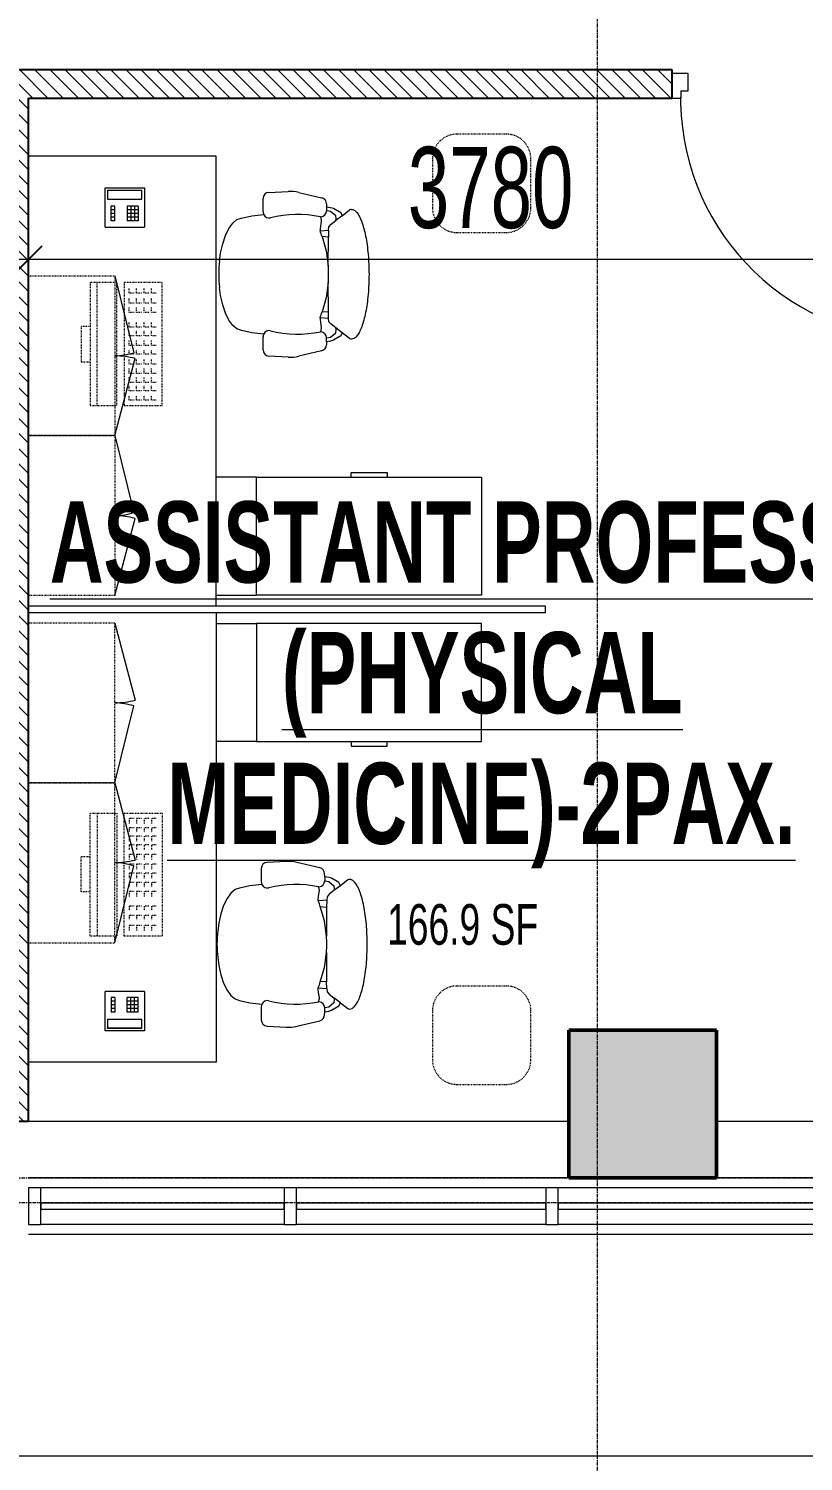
# Model space of a CAD drawing. Header units: millimetres. Extents: x -25222 to 91371, y -63339 to 20835.
# Drawn here: x 19425 to 22573, y -58541 to -52716 of the extents above; entities that cross this region are included whole.
import ezdxf

# ---------------------------------------------------------------- set-up
doc = ezdxf.new("R2010")
doc.units = ezdxf.units.MM
for name, pattern in [('Dash', [6.35, 3.175, -3.175]), ('Dash_2_', [6.35, 3.175, -3.175]), ('Grid Line', [22.225, 12.7, -3.175, 3.175, -3.175])]:
    doc.linetypes.add(name, pattern=pattern)
for name, color, linetype, lineweight in [('A-ANNO-DIMS', 211, 'Continuous', 9), ('A-ANNO-DIMS-110', 211, 'Continuous', 9), ('A-AREA-IDEN', 2, 'Continuous', 9), ('A-DOOR', 31, 'Continuous', 5), ('A-DOOR-FRAM', 31, 'Continuous', 5), ('A-GLAZ-CURT', 52, 'Continuous', 5), ('A-GLAZ-CWMG', 51, 'Continuous', 5), ('A-WALL', 113, 'Continuous', 5), ('A-WALL-PATT', 111, 'Continuous', 25), ('E-COMM', 2, 'Continuous', 5), ('I-FURN', 30, 'Continuous', 5), ('Q-CASE', 31, 'Continuous', 5), ('Q-CASE-HDLN', 31, 'Dash_2_', 5), ('Q-SPCQ', 91, 'Continuous', 5), ('S-COLS', 52, 'Continuous', 5), ('S-GRID', 1, 'Continuous', 9)]:
    doc.layers.add(name, color=color, linetype=linetype, lineweight=lineweight)
doc.styles.add('Swis721 Cn BT_3', font='swissc.ttf', dxfattribs={"width": 0.8, "height": 165})
doc.styles.add('Swis721 Cn BT_9', font='swissc.ttf', dxfattribs={"width": 0.8, "height": 330})
doc.styles.add('Swis721 Cn BT_B', font='swisscb.ttf', dxfattribs={"width": 0.8, "height": 330})
doc.dimstyles.new('Diagonal_-3_mm_Swiss', dxfattribs={"dimscale": 304.8, "dimtxt": 333.106598, "dimasz": 0.360892, "dimexe": 0.360892, "dimexo": 0.541339, "dimgap": 0.072178, "dimtad": 1, "dimdec": 0, "dimzin": 0, "dimdsep": 46, "dimtxsty": 'Swis721 Cn BT_9', "dimblk1": 'OBLIQUE', "dimblk2": 'OBLIQUE', "dimsah": 1, "dimcen": 0.09, "dimdle": 0.541339, "dimazin": 0, "dimtfac": 1, "dimtdec": 4, "dimtix": 1, "dimtmove": 0, "dimatfit": 3, "dimfxl": 1, "dimtvp": 1, "dimtolj": 1, "dimtzin": 0, "dimarcsym": 2})
pattern_1 = [(315, (14219.89, -54691.457), (30.86945, 30.86945), [])]

# ---------------------------------------------------------------- blocks, each defined once
blk = doc.blocks.new('CUPBOARD_wall_mount_double_door_adj_shelves - FIJO-146 _waterproof_-3240679-4_ FOURTH FLOOR - GA PLAN')
at = {"layer": 'Q-CASE', "color": 53, "lineweight": 9}
for p, q in [((-280.3, 350), (33.1, 432.8)), ((369.7, 350), (56.6, 427.4))]:
    blk.add_line(p, q, dxfattribs=at)
for centre, radius, start, end in [((-281.6, 350), 325.4, 360, 14.73558), ((370.7, 335.9), 327.2, 163.76184, 177.53614)]:
    blk.add_arc(centre, radius, start, end, dxfattribs=at)
at = {"layer": 'Q-CASE-HDLN', "color": 53, "linetype": 'Dash', "lineweight": 9}
for p, q in [((369.7, 350), (-280.3, 350)), ((-280.3, 350), (-280.3, 0)), ((369.7, 0), (369.7, 350)), ((-280.3, 0), (369.7, 0))]:
    blk.add_line(p, q, dxfattribs=at)
blk = doc.blocks.new('HermanMiller_Seating_AE11_Aeron_WorkChair - Std Tlt Adj Arms FabPds Size A-408849-4_ FOURTH FLOOR - GA PLAN')
at = {"layer": 'I-FURN', "color": 53, "lineweight": 9}
for p, q in [((-3.8, 333), (-96.8, 310.9)), ((117.2, 333), (39.3, 337)), ((141.3, 254.8), (141.3, 307.6)), ((-180.3, 238.1), (-210.6, 261.4)), ((-174.6, 250.8), (-180.3, 238.1)), ((-180.3, 238.1), (-154.1, 218)), ((-144.5, 268.2), (-174.6, 250.8)), ((-155.6, 225.4), (-154, 238.1)), ((-154, 238.1), (-133.3, 255.5)), ((-133.3, 271.4), (-144.5, 268.2)), ((-116.6, 274.8), (-133.3, 271.4)), ((-133.3, 255.5), (-117, 258.1)), ((-116.6, 274.8), (-117, 258.1)), ((-116.3, 286.7), (-116.6, 274.8)), ((-91.7, 233.4), (-95, 219.8)), ((187.1, 237.6), (138.4, 243)), ((229.2, 228.4), (187.1, 237.6)), ((-154.1, 218), (-155.6, 225.4)), ((-135.1, 203.5), (-154.1, 218)), ((-126.2, 193.1), (-135.1, 203.5)), ((-124.7, 179.7), (-126.2, 193.1)), ((-124.7, 179.7), (-124.6, 151.4)), ((-90.6, 176.6), (-124.7, 179.7)), ((-95, 219.8), (-95, 216.8)), ((-95, 216.8), (-92.1, 196)), ((-92.1, 196), (-90.6, 182.7)), ((-90.6, 182.7), (-90.6, 176.6)), ((247.2, 222.1), (229.2, 228.4)), ((264.4, 207.9), (247.2, 222.1)), ((280.2, 186.3), (264.4, 207.9)), ((294, 158.1), (280.2, 186.3)), ((-124.6, 151.4), (-98.7, 152.9)), ((-124.1, 32.9), (-124.6, 151.4)), ((-98.7, 152.9), (-115.8, 95)), ((305.3, 124.2), (294, 158.1)), ((313.7, 86), (305.3, 124.2)), ((-117.3, 86.1), (-124.1, 32.9)), ((-115.8, 95), (-117.3, 86.1)), ((317.7, 54.1), (313.7, 86)), ((-124.6, -151.4), (-124.1, -32.9)), ((-124.1, -32.9), (-117.3, -86.1)), ((313.7, -86), (317.7, -54.1)), ((-117.3, -86.1), (-115.8, -95)), ((-115.8, -95), (-98.7, -152.9)), ((305.3, -124.2), (313.7, -86)), ((-124.7, -179.7), (-124.6, -151.4)), ((-98.7, -152.9), (-124.6, -151.4)), ((280.2, -186.3), (294, -158.1)), ((294, -158.1), (305.3, -124.2)), ((-180.3, -238.1), (-154.1, -218)), ((-155.6, -225.4), (-154.1, -218)), ((-154, -238.1), (-155.6, -225.4)), ((-154.1, -218), (-135.1, -203.5)), ((-135.1, -203.5), (-126.2, -193.1)), ((-126.2, -193.1), (-124.7, -179.7)), ((-124.7, -179.7), (-90.6, -176.6)), ((-92.1, -196), (-95, -216.8)), ((-95, -216.8), (-95, -219.8)), ((-95, -219.8), (-91.7, -233.4)), ((-90.6, -182.7), (-92.1, -196)), ((-90.6, -176.6), (-90.6, -182.7)), ((187.1, -237.6), (229.2, -228.4)), ((229.2, -228.4), (247.2, -222.1)), ((247.2, -222.1), (264.4, -207.9)), ((264.4, -207.9), (280.2, -186.3)), ((-210.6, -261.4), (-180.3, -238.1)), ((-180.3, -238.1), (-174.6, -250.8)), ((-174.6, -250.8), (-144.5, -268.2)), ((-133.3, -255.5), (-154, -238.1)), ((-144.5, -268.2), (-133.3, -271.4)), ((-117, -258.1), (-133.3, -255.5)), ((-133.3, -271.4), (-116.6, -274.8)), ((-116.6, -274.8), (-117, -258.1)), ((-116.6, -274.8), (-116.3, -286.7)), ((138.4, -243), (187.1, -237.6)), ((141.3, -307.6), (141.3, -254.8)), ((-96.8, -310.9), (-3.8, -333)), ((39.3, -337), (117.2, -333))]:
    blk.add_line(p, q, dxfattribs=at)
for centre, radius, start, end in [((-90.9, 286.2), 25.4, 103.3925, 178.69805), ((31.5, 184.8), 152.4, 87.06433, 103.3925), ((115.9, 307.6), 25.4, 0, 87.06433), ((-217.6, 252.3), 11.4, 52.48089, 89.37752), ((-91.6, 258.8), 25.4, 181.63603, 262.725), ((-91.6, 258.8), 25.4, 262.725, 269.79801), ((2.2, -197.8), 441.3, 75.73406, 102.2737), ((116.8, 252.9), 23.8, 255.73406, 335.44217), ((115.9, 254.8), 25.4, 332.48616, 360), ((456.9, -25.1), 583.5, 159.77756, 162.2357), ((698.9, 0), 823.7, 177.70903, 182.29097), ((-110.7, 0), 431.8, 352.80044, 7.19956), ((456.9, 25.1), 583.5, 197.7643, 200.22244), ((2.2, 197.8), 441.3, 257.7263, 284.26594), ((116.8, -252.9), 23.8, 24.55783, 104.26594), ((-217.6, -252.3), 11.4, 270.62248, 307.51911), ((-91.6, -258.8), 25.4, 97.275, 178.36397), ((-90.9, -286.2), 25.4, 181.30195, 256.6075), ((-91.6, -258.8), 25.4, 90.20199, 97.275), ((115.9, -254.8), 25.4, 360, 27.51384), ((31.5, -184.8), 152.4, 256.6075, 272.93567), ((115.9, -307.6), 25.4, 272.93567, 360)]:
    blk.add_arc(centre, radius, start, end, dxfattribs=at)
blk.add_open_spline([(-217.5, 263.8), (-221.3, 263.8), (-228.7, 261.6), (-239.8, 251.9), (-250.3, 236), (-259.9, 214.3), (-268.5, 187.3), (-275.9, 155.7), (-281.8, 120.2), (-287.6, 69), (-290, 13.8), (-288.8, -41.4), (-285.3, -95.3), (-276.6, -157.6), (-260.4, -216.9), (-243.5, -248.7), (-228.7, -261.6), (-221.3, -263.8), (-217.5, -263.8)], degree=3, knots=[0, 0, 0, 0, 0.05, 0.1, 0.15, 0.2, 0.25, 0.3, 0.35, 0.4, 0.5, 0.55, 0.6, 0.7, 0.8, 0.9, 0.95, 1, 1, 1, 1], dxfattribs=at)
blk = doc.blocks.new('COMPUTER_desktop - ITNE-007-373771-4_ FOURTH FLOOR - GA PLAN')
at = {"layer": 'Q-SPCQ', "color": 53, "linetype": 'Dash', "lineweight": 9}
for p, q in [((-500, 155), (0, 155)), ((-500, 0), (-500, 155)), ((-478, 131), (-478, 111)), ((-440.8, 131), (-440.8, 111)), ((-406.5, 131), (-406.5, 111)), ((-370.5, 131), (-370.5, 111)), ((-332.1, 131), (-332.1, 111)), ((-292.3, 131), (-292.3, 111)), ((-255.8, 131), (-255.8, 111)), ((-217.3, 131), (-217.3, 111)), ((-181.4, 131), (-181.4, 111)), ((-122.2, 131), (-122.2, 111)), ((-84.2, 131), (-84.2, 111)), ((-43.2, 131), (-43.2, 111)), ((0, 155), (0, 0)), ((-478, 111), (-458, 111)), ((-478, 101), (-478, 81)), ((-478, 81), (-458, 81)), ((-478, 71), (-478, 51)), ((-440.8, 111), (-420.8, 111)), ((-440.8, 101), (-440.8, 81)), ((-440.8, 81), (-420.8, 81)), ((-440.8, 71), (-440.8, 51)), ((-406.5, 111), (-386.5, 111)), ((-406.5, 101), (-406.5, 81)), ((-406.5, 81), (-386.5, 81)), ((-406.5, 71), (-406.5, 51)), ((-370.5, 111), (-350.5, 111)), ((-370.5, 101), (-370.5, 81)), ((-370.5, 81), (-350.5, 81)), ((-370.5, 71), (-370.5, 51)), ((-332.1, 111), (-312.1, 111)), ((-332.1, 101), (-332.1, 81)), ((-332.1, 81), (-312.1, 81)), ((-332.1, 71), (-332.1, 51)), ((-292.3, 111), (-272.3, 111)), ((-292.3, 101), (-292.3, 81)), ((-292.3, 81), (-272.3, 81)), ((-292.3, 71), (-292.3, 51)), ((-255.8, 111), (-235.8, 111)), ((-255.8, 101), (-255.8, 81)), ((-255.8, 81), (-235.8, 81)), ((-255.8, 71), (-255.8, 51)), ((-217.3, 111), (-197.3, 111)), ((-217.3, 101), (-217.3, 81)), ((-217.3, 81), (-197.3, 81)), ((-217.3, 71), (-217.3, 51)), ((-181.4, 111), (-161.4, 111)), ((-181.4, 101), (-181.4, 81)), ((-181.4, 81), (-161.4, 81)), ((-181.4, 71), (-181.4, 51)), ((-122.2, 111), (-102.2, 111)), ((-122.2, 101), (-122.2, 81)), ((-122.2, 81), (-102.2, 81)), ((-122.2, 71), (-122.2, 51)), ((-84.2, 111), (-64.2, 111)), ((-84.2, 101), (-84.2, 81)), ((-84.2, 81), (-64.2, 81)), ((-84.2, 71), (-84.2, 51)), ((-43.2, 111), (-23.2, 111)), ((-43.2, 101), (-43.2, 81)), ((-43.2, 81), (-23.2, 81)), ((-43.2, 71), (-43.2, 51)), ((0, 0), (-500, 0)), ((-478, 51), (-458, 51)), ((-478, 41), (-478, 21)), ((-478, 21), (-458, 21)), ((-440.8, 51), (-420.8, 51)), ((-440.8, 41), (-440.8, 21)), ((-440.8, 21), (-420.8, 21)), ((-406.5, 51), (-386.5, 51)), ((-406.5, 41), (-406.5, 21)), ((-406.5, 21), (-386.5, 21)), ((-370.5, 51), (-350.5, 51)), ((-370.5, 41), (-370.5, 21)), ((-370.5, 21), (-350.5, 21)), ((-332.1, 51), (-312.1, 51)), ((-332.1, 41), (-332.1, 21)), ((-332.1, 21), (-312.1, 21)), ((-292.3, 51), (-272.3, 51)), ((-292.3, 41), (-292.3, 21)), ((-292.3, 21), (-272.3, 21)), ((-255.8, 51), (-235.8, 51)), ((-255.8, 41), (-255.8, 21)), ((-255.8, 21), (-235.8, 21)), ((-217.3, 51), (-197.3, 51)), ((-217.3, 41), (-217.3, 21)), ((-217.3, 21), (-197.3, 21)), ((-181.4, 51), (-161.4, 51)), ((-181.4, 41), (-181.4, 21)), ((-181.4, 21), (-161.4, 21)), ((-122.2, 51), (-102.2, 51)), ((-122.2, 41), (-122.2, 21)), ((-122.2, 21), (-102.2, 21)), ((-84.2, 51), (-64.2, 51)), ((-84.2, 41), (-84.2, 21)), ((-84.2, 21), (-64.2, 21)), ((-43.2, 51), (-23.2, 51)), ((-43.2, 41), (-43.2, 21)), ((-43.2, 21), (-23.2, 21)), ((0, 0), (-500, 0)), ((-500, -138), (-500, -29)), ((-500, -29), (0, -29)), ((0, -29), (0, -138)), ((-500, -109), (0, -109)), ((0, -138), (-500, -138)), ((-323.1, -175), (-323.1, -138)), ((-179.5, -138), (-179.5, -175)), ((-179.5, -175), (-323.1, -175))]:
    blk.add_line(p, q, dxfattribs=at)
blk = doc.blocks.new('TELEPHONE_handset2 - ITNE-049-356145-4_ FOURTH FLOOR - GA PLAN')
at = {"layer": 'E-COMM', "color": 53, "lineweight": 9}
for p, q in [((-80, -80), (-80, 80)), ((-80, 80), (80, 80)), ((-70, 70), (70, 70)), ((-70, 70), (-70, 68.1)), ((70, 68.1), (-70, 68.1)), ((-70, 68.1), (-70, 33.2)), ((70, 70), (70, 68.1)), ((70, 33.2), (70, 68.1)), ((80, 80), (80, -80)), ((-70, 33.2), (70, 33.2)), ((-55, 4.7), (-10, 4.7)), ((-55, 4.7), (-55, -55.1)), ((-40, 4.7), (-40, -55.1)), ((-25, 4.7), (-25, -55.1)), ((-10, 4.7), (-10, -55.1)), ((40, 4.7), (55, 4.7)), ((40, -55.1), (40, 4.7)), ((55, -55.1), (55, 4.7)), ((-55, -10.2), (-10, -10.2)), ((-55, -25.2), (-10, -25.2)), ((-55, -40.1), (-10, -40.1)), ((-55, -55.1), (-10, -55.1)), ((40, -10.2), (55, -10.2)), ((40, -25.2), (55, -25.2)), ((40, -40.1), (55, -40.1)), ((40, -55.1), (55, -55.1)), ((-80, -80), (80, -80))]:
    blk.add_line(p, q, dxfattribs=at)
blk = doc.blocks.new('STOOL_adj_mobile - FQBS-052-373576-4_ FOURTH FLOOR - GA PLAN')
at = {"layer": 'I-FURN', "color": 53, "linetype": 'Dash', "lineweight": 9}
for p, q in [((-150, -90), (-350, -90)), ((-450, -190), (-450, -390)), ((-50, -390), (-50, -190)), ((-350, -490), (-150, -490))]:
    blk.add_line(p, q, dxfattribs=at)
for centre, start, end in [((-350, -190), 90, 180), ((-150, -190), 360, 90), ((-350, -390), 180, 270), ((-150, -390), 270, 0)]:
    blk.add_arc(centre, 100, start, end, dxfattribs=at)
blk = doc.blocks.new('Steelcase_Studio_HeightAdjustableDesk_SlimLeg - 72W-V86-4_ FOURTH FLOOR - GA PLAN')
at = {"layer": 'I-FURN', "color": 53, "lineweight": 9}
for p, q in [((0, 0), (0, 762)), ((1828.8, 0), (0, 0))]:
    blk.add_line(p, q, dxfattribs=at)
blk = doc.blocks.new('Steelcase - Currency Enhanced - Lateral File - 1H - 18_875D x 36W-V34-4_ FOURTH FLOOR - GA PLAN')
at = {"layer": 'I-FURN', "color": 53, "lineweight": 9}
for p, q in [((0, 479.4), (164.6, 479.4)), ((0, 0), (0, 479.4)), ((164.6, 0), (0, 0))]:
    blk.add_line(p, q, dxfattribs=at)
blk = doc.blocks.new('Steelcase - Currency Enhanced - Lateral File - 1H - 18_875D x 36W-V35-4_ FOURTH FLOOR - GA PLAN')
at = {"layer": 'I-FURN', "color": 53, "lineweight": 9}
for p, q in [((914.4, 0), (0, 0)), ((0, 0), (0, -479.4)), ((914.4, -479.4), (914.4, 0)), ((0, -479.4), (914.4, -479.4)), ((384.2, -479.4), (384.2, -498.6)), ((384.2, -498.6), (530.2, -498.6)), ((530.2, -498.6), (530.2, -479.4))]:
    blk.add_line(p, q, dxfattribs=at)
blk = doc.blocks.new('CUPBOARD_wall_mount_double_door_adj_shelves - FIJO-146 _waterproof_-3240680-4_ FOURTH FLOOR - GA PLAN')
at = {"layer": 'Q-CASE', "color": 53, "lineweight": 9}
for p, q in [((-280.3, -350), (33.1, -432.8)), ((369.7, -350), (56.6, -427.4))]:
    blk.add_line(p, q, dxfattribs=at)
for centre, radius, start, end in [((-281.6, -350), 325.4, 345.26442, 0), ((370.7, -335.9), 327.2, 182.46386, 196.23816)]:
    blk.add_arc(centre, radius, start, end, dxfattribs=at)
at = {"layer": 'Q-CASE-HDLN', "color": 53, "linetype": 'Dash', "lineweight": 9}
for p, q in [((-280.3, -350), (-280.3, 0)), ((-280.3, 0), (369.7, 0)), ((369.7, 0), (369.7, -350)), ((369.7, -350), (-280.3, -350))]:
    blk.add_line(p, q, dxfattribs=at)
blk = doc.blocks.new('HermanMiller_Seating_AE11_Aeron_WorkChair - Std Tlt Adj Arms FabPds Size A-438281-4_ FOURTH FLOOR - GA PLAN')
at = {"layer": 'I-FURN', "color": 53, "lineweight": 9}
for p, q in [((-96.8, 310.9), (-3.8, 333)), ((39.3, 337), (117.2, 333)), ((141.3, 307.6), (141.3, 254.8)), ((-210.6, 261.4), (-180.3, 238.1)), ((-180.3, 238.1), (-174.6, 250.8)), ((-180.3, 238.1), (-154.1, 218)), ((-174.6, 250.8), (-144.5, 268.2)), ((-154, 238.1), (-155.6, 225.4)), ((-133.3, 255.5), (-154, 238.1)), ((-144.5, 268.2), (-133.3, 271.4)), ((-133.3, 271.4), (-116.6, 274.8)), ((-117, 258.1), (-133.3, 255.5)), ((-116.6, 274.8), (-117, 258.1)), ((-116.6, 274.8), (-116.3, 286.7)), ((-95, 219.8), (-91.7, 233.4)), ((138.4, 243), (187.1, 237.6)), ((187.1, 237.6), (229.2, 228.4)), ((-155.6, 225.4), (-154.1, 218)), ((-154.1, 218), (-135.1, 203.5)), ((-135.1, 203.5), (-126.2, 193.1)), ((-126.2, 193.1), (-124.7, 179.7)), ((-124.7, 179.7), (-124.6, 151.4)), ((-124.7, 179.7), (-90.6, 176.6)), ((-95, 216.8), (-95, 219.8)), ((-92.1, 196), (-95, 216.8)), ((-90.6, 182.7), (-92.1, 196)), ((-90.6, 176.6), (-90.6, 182.7)), ((229.2, 228.4), (247.2, 222.1)), ((247.2, 222.1), (264.4, 207.9)), ((264.4, 207.9), (280.2, 186.3)), ((280.2, 186.3), (294, 158.1)), ((-98.7, 152.9), (-124.6, 151.4)), ((-124.6, 151.4), (-124.1, 32.9)), ((-115.8, 95), (-98.7, 152.9)), ((294, 158.1), (305.3, 124.2)), ((305.3, 124.2), (313.7, 86)), ((-124.1, 32.9), (-117.3, 86.1)), ((-117.3, 86.1), (-115.8, 95)), ((313.7, 86), (317.7, 54.1)), ((-124.1, -32.9), (-124.6, -151.4)), ((-117.3, -86.1), (-124.1, -32.9)), ((317.7, -54.1), (313.7, -86)), ((-115.8, -95), (-117.3, -86.1)), ((-98.7, -152.9), (-115.8, -95)), ((313.7, -86), (305.3, -124.2)), ((-124.7, -179.7), (-124.6, -151.4)), ((-124.6, -151.4), (-98.7, -152.9)), ((294, -158.1), (280.2, -186.3)), ((305.3, -124.2), (294, -158.1)), ((-180.3, -238.1), (-154.1, -218)), ((-154.1, -218), (-155.6, -225.4)), ((-155.6, -225.4), (-154, -238.1)), ((-135.1, -203.5), (-154.1, -218)), ((-126.2, -193.1), (-135.1, -203.5)), ((-124.7, -179.7), (-126.2, -193.1)), ((-90.6, -176.6), (-124.7, -179.7)), ((-95, -216.8), (-92.1, -196)), ((-95, -219.8), (-95, -216.8)), ((-91.7, -233.4), (-95, -219.8)), ((-92.1, -196), (-90.6, -182.7)), ((-90.6, -182.7), (-90.6, -176.6)), ((229.2, -228.4), (187.1, -237.6)), ((247.2, -222.1), (229.2, -228.4)), ((264.4, -207.9), (247.2, -222.1)), ((280.2, -186.3), (264.4, -207.9)), ((-180.3, -238.1), (-210.6, -261.4)), ((-174.6, -250.8), (-180.3, -238.1)), ((-144.5, -268.2), (-174.6, -250.8)), ((-154, -238.1), (-133.3, -255.5)), ((-133.3, -271.4), (-144.5, -268.2)), ((-133.3, -255.5), (-117, -258.1)), ((-116.6, -274.8), (-133.3, -271.4)), ((-116.6, -274.8), (-117, -258.1)), ((-116.3, -286.7), (-116.6, -274.8)), ((187.1, -237.6), (138.4, -243)), ((141.3, -254.8), (141.3, -307.6)), ((-3.8, -333), (-96.8, -310.9)), ((117.2, -333), (39.3, -337))]:
    blk.add_line(p, q, dxfattribs=at)
for centre, radius, start, end in [((-90.9, 286.2), 25.4, 103.3925, 178.69805), ((31.5, 184.8), 152.4, 87.06433, 103.3925), ((115.9, 307.6), 25.4, 0, 87.06433), ((-217.6, 252.3), 11.4, 52.48089, 89.37752), ((-91.6, 258.8), 25.4, 181.63603, 262.725), ((-91.6, 258.8), 25.4, 262.725, 269.79801), ((2.2, -197.8), 441.3, 75.73406, 102.2737), ((116.8, 252.9), 23.8, 255.73406, 335.44217), ((115.9, 254.8), 25.4, 332.48616, 0), ((456.9, -25.1), 583.5, 159.77756, 162.2357), ((698.9, 0), 823.7, 177.70903, 182.29097), ((-110.7, 0), 431.8, 352.80044, 7.19956), ((456.9, 25.1), 583.5, 197.7643, 200.22244), ((2.2, 197.8), 441.3, 257.7263, 284.26594), ((116.8, -252.9), 23.8, 24.55783, 104.26594), ((-217.6, -252.3), 11.4, 270.62248, 307.51911), ((-91.6, -258.8), 25.4, 97.275, 178.36397), ((-90.9, -286.2), 25.4, 181.30195, 256.6075), ((-91.6, -258.8), 25.4, 90.20199, 97.275), ((115.9, -254.8), 25.4, 0, 27.51384), ((31.5, -184.8), 152.4, 256.6075, 272.93567), ((115.9, -307.6), 25.4, 272.93567, 0)]:
    blk.add_arc(centre, radius, start, end, dxfattribs=at)
blk.add_open_spline([(-217.5, -263.8), (-221.3, -263.8), (-228.7, -261.6), (-243.5, -248.7), (-260.4, -216.9), (-276.6, -157.6), (-285.3, -95.3), (-288.8, -41.4), (-290, 13.8), (-287.6, 69), (-281.8, 120.2), (-275.9, 155.7), (-268.5, 187.3), (-259.9, 214.3), (-250.3, 236), (-239.8, 251.9), (-228.7, 261.6), (-221.3, 263.8), (-217.5, 263.8)], degree=3, knots=[-1, -1, -1, -1, -0.95, -0.9, -0.8, -0.7, -0.6, -0.55, -0.5, -0.4, -0.35, -0.3, -0.25, -0.2, -0.15, -0.1, -0.05, 0, 0, 0, 0], dxfattribs=at)
blk = doc.blocks.new('COMPUTER_desktop - ITNE-007-356155-4_ FOURTH FLOOR - GA PLAN')
at = {"layer": 'Q-SPCQ', "color": 53, "linetype": 'Dash', "lineweight": 9}
for p, q in [((-323.1, 175), (-323.1, 138)), ((-179.5, 175), (-323.1, 175)), ((-179.5, 138), (-179.5, 175)), ((-500, 138), (-500, 29)), ((0, 138), (-500, 138)), ((0, 29), (0, 138)), ((-500, 109), (0, 109)), ((-500, 29), (0, 29)), ((0, 0), (-500, 0)), ((-500, 0), (-500, -155)), ((0, 0), (-500, 0)), ((0, -155), (0, 0)), ((-478, -41), (-478, -21)), ((-478, -21), (-458, -21)), ((-478, -71), (-478, -51)), ((-478, -51), (-458, -51)), ((-440.8, -41), (-440.8, -21)), ((-440.8, -21), (-420.8, -21)), ((-440.8, -71), (-440.8, -51)), ((-440.8, -51), (-420.8, -51)), ((-406.5, -41), (-406.5, -21)), ((-406.5, -21), (-386.5, -21)), ((-406.5, -71), (-406.5, -51)), ((-406.5, -51), (-386.5, -51)), ((-370.5, -41), (-370.5, -21)), ((-370.5, -21), (-350.5, -21)), ((-370.5, -71), (-370.5, -51)), ((-370.5, -51), (-350.5, -51)), ((-332.1, -41), (-332.1, -21)), ((-332.1, -21), (-312.1, -21)), ((-332.1, -71), (-332.1, -51)), ((-332.1, -51), (-312.1, -51)), ((-292.3, -41), (-292.3, -21)), ((-292.3, -21), (-272.3, -21)), ((-292.3, -71), (-292.3, -51)), ((-292.3, -51), (-272.3, -51)), ((-255.8, -41), (-255.8, -21)), ((-255.8, -21), (-235.8, -21)), ((-255.8, -71), (-255.8, -51)), ((-255.8, -51), (-235.8, -51)), ((-217.3, -41), (-217.3, -21)), ((-217.3, -21), (-197.3, -21)), ((-217.3, -71), (-217.3, -51)), ((-217.3, -51), (-197.3, -51)), ((-181.4, -41), (-181.4, -21)), ((-181.4, -21), (-161.4, -21)), ((-181.4, -71), (-181.4, -51)), ((-181.4, -51), (-161.4, -51)), ((-122.2, -41), (-122.2, -21)), ((-122.2, -21), (-102.2, -21)), ((-122.2, -71), (-122.2, -51)), ((-122.2, -51), (-102.2, -51)), ((-84.2, -41), (-84.2, -21)), ((-84.2, -21), (-64.2, -21)), ((-84.2, -71), (-84.2, -51)), ((-84.2, -51), (-64.2, -51)), ((-43.2, -41), (-43.2, -21)), ((-43.2, -21), (-23.2, -21)), ((-43.2, -71), (-43.2, -51)), ((-43.2, -51), (-23.2, -51)), ((-478, -101), (-478, -81)), ((-478, -81), (-458, -81)), ((-478, -131), (-478, -111)), ((-478, -111), (-458, -111)), ((-440.8, -101), (-440.8, -81)), ((-440.8, -81), (-420.8, -81)), ((-440.8, -131), (-440.8, -111)), ((-440.8, -111), (-420.8, -111)), ((-406.5, -101), (-406.5, -81)), ((-406.5, -81), (-386.5, -81)), ((-406.5, -131), (-406.5, -111)), ((-406.5, -111), (-386.5, -111)), ((-370.5, -101), (-370.5, -81)), ((-370.5, -81), (-350.5, -81)), ((-370.5, -131), (-370.5, -111)), ((-370.5, -111), (-350.5, -111)), ((-332.1, -101), (-332.1, -81)), ((-332.1, -81), (-312.1, -81)), ((-332.1, -131), (-332.1, -111)), ((-332.1, -111), (-312.1, -111)), ((-292.3, -101), (-292.3, -81)), ((-292.3, -81), (-272.3, -81)), ((-292.3, -131), (-292.3, -111)), ((-292.3, -111), (-272.3, -111)), ((-255.8, -101), (-255.8, -81)), ((-255.8, -81), (-235.8, -81)), ((-255.8, -131), (-255.8, -111)), ((-255.8, -111), (-235.8, -111)), ((-217.3, -101), (-217.3, -81)), ((-217.3, -81), (-197.3, -81)), ((-217.3, -131), (-217.3, -111)), ((-217.3, -111), (-197.3, -111)), ((-181.4, -101), (-181.4, -81)), ((-181.4, -81), (-161.4, -81)), ((-181.4, -131), (-181.4, -111)), ((-181.4, -111), (-161.4, -111)), ((-122.2, -101), (-122.2, -81)), ((-122.2, -81), (-102.2, -81)), ((-122.2, -131), (-122.2, -111)), ((-122.2, -111), (-102.2, -111)), ((-84.2, -101), (-84.2, -81)), ((-84.2, -81), (-64.2, -81)), ((-84.2, -131), (-84.2, -111)), ((-84.2, -111), (-64.2, -111)), ((-43.2, -101), (-43.2, -81)), ((-43.2, -81), (-23.2, -81)), ((-43.2, -131), (-43.2, -111)), ((-43.2, -111), (-23.2, -111)), ((-500, -155), (0, -155))]:
    blk.add_line(p, q, dxfattribs=at)
blk = doc.blocks.new('TELEPHONE_handset2 - ITNE-049-373772-4_ FOURTH FLOOR - GA PLAN')
at = {"layer": 'E-COMM', "color": 53, "lineweight": 9}
for p, q in [((-80, -80), (-80, 80)), ((80, 80), (-80, 80)), ((80, 80), (80, -80)), ((-55, 55.1), (-10, 55.1)), ((-55, -4.7), (-55, 55.1)), ((-55, 40.1), (-10, 40.1)), ((-55, 25.2), (-10, 25.2)), ((-55, 10.2), (-10, 10.2)), ((-40, -4.7), (-40, 55.1)), ((-25, -4.7), (-25, 55.1)), ((-10, -4.7), (-10, 55.1)), ((40, 55.1), (55, 55.1)), ((40, 55.1), (40, -4.7)), ((40, 40.1), (55, 40.1)), ((40, 25.2), (55, 25.2)), ((40, 10.2), (55, 10.2)), ((55, 55.1), (55, -4.7)), ((-70, -33.2), (-70, -68.1)), ((70, -33.2), (-70, -33.2)), ((-55, -4.7), (-10, -4.7)), ((40, -4.7), (55, -4.7)), ((70, -68.1), (70, -33.2)), ((80, -80), (-80, -80)), ((-70, -68.1), (70, -68.1)), ((-70, -68.1), (-70, -70)), ((70, -70), (-70, -70)), ((70, -68.1), (70, -70))]:
    blk.add_line(p, q, dxfattribs=at)
blk = doc.blocks.new('STOOL_adj_mobile - FQBS-052-356158-4_ FOURTH FLOOR - GA PLAN')
at = {"layer": 'I-FURN', "color": 53, "linetype": 'Dash', "lineweight": 9}
for p, q in [((-150, 490), (-350, 490)), ((-450, 390), (-450, 190)), ((-50, 190), (-50, 390)), ((-350, 90), (-150, 90))]:
    blk.add_line(p, q, dxfattribs=at)
for centre, start, end in [((-350, 390), 90, 180), ((-150, 390), 360, 90), ((-350, 190), 180, 270), ((-150, 190), 270, 360)]:
    blk.add_arc(centre, 100, start, end, dxfattribs=at)
blk = doc.blocks.new('Steelcase_Studio_HeightAdjustableDesk_SlimLeg - 72W-V87-4_ FOURTH FLOOR - GA PLAN')
at = {"layer": 'I-FURN', "color": 53, "lineweight": 9}
for p, q in [((1828.8, 0), (0, 0)), ((0, 0), (0, -762))]:
    blk.add_line(p, q, dxfattribs=at)
blk = doc.blocks.new('Steelcase - Currency Enhanced - Lateral File - 1H - 18_875D x 36W-1866441-4_ FOURTH FLOOR - GA PLAN')
at = {"layer": 'I-FURN', "color": 53, "lineweight": 9}
for p, q in [((164.6, 0), (0, 0)), ((0, 0), (0, -479.4)), ((0, -479.4), (164.6, -479.4))]:
    blk.add_line(p, q, dxfattribs=at)
blk = doc.blocks.new('Steelcase - Currency Enhanced - Lateral File - 1H - 18_875D x 36W-1866442-4_ FOURTH FLOOR - GA PLAN')
at = {"layer": 'I-FURN', "color": 53, "lineweight": 9}
for p, q in [((0, 479.4), (914.4, 479.4)), ((0, 0), (0, 479.4)), ((384.2, 498.6), (530.2, 498.6)), ((384.2, 479.4), (384.2, 498.6)), ((530.2, 498.6), (530.2, 479.4)), ((914.4, 479.4), (914.4, 0)), ((914.4, 0), (0, 0))]:
    blk.add_line(p, q, dxfattribs=at)
blk = doc.blocks.new('System Panel - Glazed-2780856-4_ FOURTH FLOOR - GA PLAN')
at = {"layer": 'A-GLAZ-CURT', "color": 10, "lineweight": 9}
for p, q in [((1050, 44.45), (-1050, 44.45)), ((-1050, 44.45), (-1050, 19.05)), ((-1050, 19.05), (1050, 19.05)), ((1050, 19.05), (1050, 44.45))]:
    blk.add_line(p, q, dxfattribs=at)
blk = doc.blocks.new('MM-HOSPITAL A_B BLOCK 2022_05_19_Interiors_rvt-1-4_ FOURTH FLOOR - GA PLAN')
at = {"color": 53, "lineweight": 9}
for name, p in [('STOOL_adj_mobile - FQBS-052-356158-4_ FOURTH FLOOR - GA PLAN', (21516.1, -53635.2)), ('Steelcase - Currency Enhanced - Lateral File - 1H - 18_875D x 36W-1866442-4_ FOURTH FLOOR - GA PLAN', (20351.7, -55019.3)), ('System Panel - Glazed-2780856-4_ FOURTH FLOOR - GA PLAN', (20475.1, -55108.7)), ('Steelcase - Currency Enhanced - Lateral File - 1H - 18_875D x 36W-V35-4_ FOURTH FLOOR - GA PLAN', (20351.7, -55134.7)), ('STOOL_adj_mobile - FQBS-052-373576-4_ FOURTH FLOOR - GA PLAN', (21516.1, -56518.7))]:
    blk.add_blockref(name, p, dxfattribs=at)
for name, p, rotation in [('Steelcase_Studio_HeightAdjustableDesk_SlimLeg - 72W-V87-4_ FOURTH FLOOR - GA PLAN', (20187.1, -53235.5), 270.0000000000002), ('TELEPHONE_handset2 - ITNE-049-373772-4_ FOURTH FLOOR - GA PLAN', (19815.5, -53443), 180), ('HermanMiller_Seating_AE11_Aeron_WorkChair - Std Tlt Adj Arms FabPds Size A-438281-4_ FOURTH FLOOR - GA PLAN', (20518.9, -53715), 180), ('CUPBOARD_wall_mount_double_door_adj_shelves - FIJO-146 _waterproof_-3240680-4_ FOURTH FLOOR - GA PLAN', (19425.1, -54090.7), 89.99999999999972), ('COMPUTER_desktop - ITNE-007-356155-4_ FOURTH FLOOR - GA PLAN', (19812.9, -53748.2), 90.00000000000105), ('CUPBOARD_wall_mount_double_door_adj_shelves - FIJO-146 _waterproof_-3240680-4_ FOURTH FLOOR - GA PLAN', (19425.1, -54740.7), 89.99999999999972), ('Steelcase - Currency Enhanced - Lateral File - 1H - 18_875D x 36W-1866441-4_ FOURTH FLOOR - GA PLAN', (20351.7, -55019.3), 180), ('Steelcase_Studio_HeightAdjustableDesk_SlimLeg - 72W-V86-4_ FOURTH FLOOR - GA PLAN', (20187.1, -56918.5), 90.00000000000136), ('CUPBOARD_wall_mount_double_door_adj_shelves - FIJO-146 _waterproof_-3240679-4_ FOURTH FLOOR - GA PLAN', (19425.1, -55413.3), 270.0000000000019), ('Steelcase - Currency Enhanced - Lateral File - 1H - 18_875D x 36W-V34-4_ FOURTH FLOOR - GA PLAN', (20351.7, -55134.7), 180), ('CUPBOARD_wall_mount_double_door_adj_shelves - FIJO-146 _waterproof_-3240679-4_ FOURTH FLOOR - GA PLAN', (19425.1, -56063.3), 270.0000000000019), ('COMPUTER_desktop - ITNE-007-373771-4_ FOURTH FLOOR - GA PLAN', (19812.9, -56405.8), 270.0000000000006), ('HermanMiller_Seating_AE11_Aeron_WorkChair - Std Tlt Adj Arms FabPds Size A-408849-4_ FOURTH FLOOR - GA PLAN', (20511.6, -56439), 180), ('TELEPHONE_handset2 - ITNE-049-356145-4_ FOURTH FLOOR - GA PLAN', (19815.5, -56711), 180)]:
    blk.add_blockref(name, p, dxfattribs=dict(at, rotation=rotation))
blk = doc.blocks.new('DC_SglFl-W-Int - D _1_05-7333192-4_ FOURTH FLOOR - GA PLAN')
at = {"layer": 'A-DOOR'}
for p, q in [((460, -57.5), (460, -1037.5)), ((490, -57.5), (460, -57.5)), ((490, -1037.5), (490, -57.5)), ((460, -1037.5), (490, -1037.5))]:
    blk.add_line(p, q, dxfattribs=at)
blk.add_arc((490, -57.5), 980.5, 178.2466, 268.2466, dxfattribs=at)
at = {"layer": 'A-DOOR-FRAM'}
for p, q in [((-525, 42.5), (-525, -57.5)), ((-460, 42.5), (-525, 42.5)), ((-460, -27.5), (-460, 42.5)), ((460, 42.5), (460, -27.5)), ((525, 42.5), (460, 42.5)), ((525, -57.5), (525, 42.5)), ((-525, -57.5), (-490, -57.5)), ((-490, -27.5), (-460, -27.5)), ((-490, -27.5), (-490, -57.5)), ((460, -27.5), (490, -27.5)), ((490, -27.5), (490, -57.5)), ((490, -57.5), (525, -57.5))]:
    blk.add_line(p, q, dxfattribs=at)
blk = doc.blocks.new('System Panel - Glazed-11371012-4_ FOURTH FLOOR - GA PLAN')
at = {"layer": 'A-GLAZ-CURT'}
for p, q in [((494.1, 12.5), (-494.1, 12.5)), ((-494.1, 12.5), (-494.1, -12.5)), ((494.1, -12.5), (494.1, 12.5)), ((-494.1, -12.5), (494.1, -12.5))]:
    blk.add_line(p, q, dxfattribs=at)
blk = doc.blocks.new('Rectangular Mullion - 50 x 150mm-11370103-4_ FOURTH FLOOR - GA PLAN')
at = {"layer": 'A-GLAZ-CWMG'}
for p, q in [((20463.3, -57428.7), (19475, -57428.7)), ((20463.3, -57578.7), (19475, -57578.7))]:
    blk.add_line(p, q, dxfattribs=at)
blk = doc.blocks.new('Walls 7 - Walls 4-11305199-4_ FOURTH FLOOR - GA PLAN')
at = {"layer": 'A-WALL'}
for p, q in [((58518.7, 18925), (58518.7, 43795.1)), ((57618.7, 43295.1), (57618.7, 19425))]:
    blk.add_line(p, q, dxfattribs=at)
blk = doc.blocks.new('System Panel - Glazed-11328794-4_ FOURTH FLOOR - GA PLAN')
at = {"layer": 'A-GLAZ-CURT'}
for p, q in [((520, 12.5), (-520, 12.5)), ((-520, 12.5), (-520, -12.5)), ((520, -12.5), (520, 12.5)), ((-520, -12.5), (520, -12.5))]:
    blk.add_line(p, q, dxfattribs=at)
blk = doc.blocks.new('Rectangular Mullion - 50 x 150mm-9824124-4_ FOURTH FLOOR - GA PLAN')
at = {"layer": 'A-GLAZ-CWMG'}
for p, q in [((7707.6, 14801.3), (8747.6, 14801.3)), ((7707.6, 14651.3), (8747.6, 14651.3))]:
    blk.add_line(p, q, dxfattribs=at)
blk = doc.blocks.new('Rectangular Mullion - 50 x 150mm-11328792-4_ FOURTH FLOOR - GA PLAN')
at = {"layer": 'A-GLAZ-CWMG'}
for p, q in [((-25, 75), (25, 75)), ((-25, -75), (-25, 75)), ((25, 75), (25, -75)), ((25, -75), (-25, -75))]:
    blk.add_line(p, q, dxfattribs=at)
blk = doc.blocks.new('System Panel - Glazed-11371013-4_ FOURTH FLOOR - GA PLAN')
at = {"layer": 'A-GLAZ-CURT'}
for p, q in [((506.6, 12.5), (-506.6, 12.5)), ((-506.6, 12.5), (-506.6, -12.5)), ((506.6, -12.5), (506.6, 12.5)), ((-506.6, -12.5), (506.6, -12.5))]:
    blk.add_line(p, q, dxfattribs=at)
blk = doc.blocks.new('Rectangular Mullion - 50 x 150mm-11370100-4_ FOURTH FLOOR - GA PLAN')
at = {"layer": 'A-GLAZ-CWMG'}
for p, q in [((42209.8, -57428.7), (41196.5, -57428.7)), ((42209.8, -57578.7), (41196.5, -57578.7))]:
    blk.add_line(p, q, dxfattribs=at)
blk = doc.blocks.new('Rectangular Mullion - 50 x 150mm-11328798-4_ FOURTH FLOOR - GA PLAN')
at = {"layer": 'A-GLAZ-CWMG'}
for p, q in [((0, 75), (-50, 75)), ((-50, 75), (-50, -75)), ((0, -75), (0, 75)), ((-50, -75), (0, -75))]:
    blk.add_line(p, q, dxfattribs=at)
blk = doc.blocks.new('DIMBLOCK138-4_ FOURTH FLOOR - GA PLAN')
at = {"layer": 'A-ANNO-DIMS-110', "transparency": 16777216}
for p, q in [((15530.1, -53567.6), (15530.1, -53764.8)), ((15530.1, -53654.8), (15530.1, -53567.6)), ((19310.1, -53567.6), (19310.1, -53764.8)), ((19310.1, -53654.8), (19310.1, -53567.6)), ((19475.1, -53654.8), (15365.1, -53654.8))]:
    blk.add_line(p, q, dxfattribs=at)
at = {"layer": 'A-ANNO-DIMS-110', "lineweight": 25, "transparency": 16777216}
for p, q in [((15530.1, -53654.8), (15585.1, -53599.8)), ((19310.1, -53654.8), (19365.1, -53599.8)), ((15530.1, -53654.8), (15475.1, -53709.8)), ((19310.1, -53654.8), (19255.1, -53709.8))]:
    blk.add_line(p, q, dxfattribs=at)
at = {"layer": 'A-ANNO-DIMS-110', "color": 0, "transparency": 16777216, "insert": (17071.2, -53197.1), "char_height": 330, "width": 837.525, "attachment_point": 1, "line_spacing_factor": 0.961347, "style": 'Swis721 Cn BT_9'}
blk.add_mtext('3780', dxfattribs=at)
blk = doc.blocks.new('_Oblique')
at = {"color": 0, "linetype": 'ByBlock', "lineweight": -2}
blk.add_line((-0.5, -0.5), (0.5, 0.5), dxfattribs=at)
blk = doc.blocks.new('DIMBLOCK139-4_ FOURTH FLOOR - GA PLAN')
at = {"layer": 'A-ANNO-DIMS-110', "transparency": 16777216}
for p, q in [((19425.1, -53567.6), (19425.1, -53764.8)), ((19425.1, -53654.8), (19425.1, -53567.6)), ((23205.1, -53567.6), (23205.1, -53764.8)), ((23205.1, -53654.8), (23205.1, -53567.6)), ((23370.1, -53654.8), (19260.1, -53654.8))]:
    blk.add_line(p, q, dxfattribs=at)
at = {"layer": 'A-ANNO-DIMS-110', "lineweight": 25, "transparency": 16777216}
for p, q in [((19425.1, -53654.8), (19480.1, -53599.8)), ((23205.1, -53654.8), (23260.1, -53599.8)), ((19425.1, -53654.8), (19370.1, -53709.8)), ((23205.1, -53654.8), (23150.1, -53709.8))]:
    blk.add_line(p, q, dxfattribs=at)
at = {"layer": 'A-ANNO-DIMS-110', "color": 0, "transparency": 16777216, "insert": (20966.2, -53197.1), "char_height": 330, "width": 837.525, "attachment_point": 1, "line_spacing_factor": 0.961347, "style": 'Swis721 Cn BT_9'}
blk.add_mtext('3780', dxfattribs=at)

msp = doc.modelspace()

# ---------------------------------------------------------------- hatches: boundary and pattern name
at = {"layer": 'A-WALL-PATT', "lineweight": 5}
h = msp.add_hatch(dxfattribs=at)
h.set_pattern_fill('FP_1', color=9, style=0, pattern_type=2)
h.set_pattern_definition(pattern_1)
h.paths.add_polyline_path([(23205.1, -52998.7), (23435.1, -52998.7), (23435.1, -52883.7), (23090.1, -52883.7), (23090.1, -52998.7)], flags=0)
h.paths.add_polyline_path([(30880.1, -52998.7), (31225.1, -52998.7), (31225.1, -52883.7), (30880.1, -52883.7)], flags=0)
h.paths.add_polyline_path([(12921, -52998.7), (14250.1, -52998.7), (14250.1, -52883.7), (10860.1, -52883.7), (10860.1, -52998.5), (12549, -52998.7)], flags=0)
h.paths.add_polyline_path([(34039.2, -52998.7), (35035.1, -52998.7), (35035.1, -52883.7), (32275.1, -52883.7), (32275.1, -52998.7), (33580.1, -52998.7)], flags=0)
h.paths.add_polyline_path([(15300.1, -52998.7), (15645.1, -52998.7), (15645.1, -52883.7), (15300.1, -52883.7)], flags=0)
h.paths.add_polyline_path([(28989.2, -52998.7), (29830.1, -52998.7), (29830.1, -52883.7), (24485.1, -52883.7), (24485.1, -52998.7), (28530.1, -52998.7)], flags=0)
h.paths.add_polyline_path([(19310.1, -52998.7), (22040.1, -52998.7), (22040.1, -52883.7), (16695.1, -52883.7), (16695.1, -52998.7), (18889.2, -52998.7)], flags=0)
h = msp.add_hatch(dxfattribs=at)
h.set_pattern_fill('FP_1', color=9, style=0, pattern_type=2)
h.set_pattern_definition(pattern_1)
h.paths.add_polyline_path([(19425.1, -57158.7), (19425.1, -52998.7), (19310.1, -52998.7), (19310.1, -57158.7), (19425, -57158.7)], flags=0)
at = {"layer": 'S-COLS'}
msp.add_hatch(color=8, dxfattribs=at).paths.add_polyline_path([(21620.1, -57388.7), (22220.1, -57388.7), (22220.1, -56788.7), (21620.1, -56788.7), (21620.1, -57158.7)], flags=0)

# ---------------------------------------------------------------- linework, layer by layer
at = {"layer": 'A-WALL', "lineweight": 25}
for p, q in [((22040.1, -52883.7), (16695.1, -52883.7)), ((22040.1, -52998.7), (22040.1, -52883.7)), ((19425.1, -57158.7), (19425.1, -52998.7)), ((19425.1, -52998.7), (22040.1, -52998.7)), ((19310.1, -57158.7), (19425.1, -57158.7))]:
    msp.add_line(p, q, dxfattribs=at)
at = {"layer": 'A-WALL'}
for p, q in [((19425.1, -57158.7), (21620.1, -57158.7)), ((22220.1, -57158.7), (23205.1, -57158.7)), ((21620.1, -57388.7), (19425.1, -57388.7)), ((29435.1, -57388.7), (22220.1, -57388.7))]:
    msp.add_line(p, q, dxfattribs=at)
at = {"layer": 'S-COLS', "color": 250, "lineweight": 50}
for p, q in [((22220.1, -56788.7), (21620.1, -56788.7)), ((21620.1, -56788.7), (21620.1, -57388.7)), ((22220.1, -57388.7), (22220.1, -56788.7)), ((21620.1, -57388.7), (22220.1, -57388.7))]:
    msp.add_line(p, q, dxfattribs=at)
at = {"layer": 'S-GRID', "linetype": 'Grid Line'}
for p, q in [((21735.1, 20089.7), (21735.1, -62440.6)), ((-24562.2, -57388.7), (90711.2, -57388.7)), ((-24562.2, -57488.7), (90711.2, -57488.7))]:
    msp.add_line(p, q, dxfattribs=at)

# ---------------------------------------------------------------- block references
at = {"lineweight": 5}
msp.add_blockref('MM-HOSPITAL A_B BLOCK 2022_05_19_Interiors_rvt-1-4_ FOURTH FLOOR - GA PLAN', (0, 0), dxfattribs=at)
at = {"layer": 'A-DOOR'}
msp.add_blockref('DC_SglFl-W-Int - D _1_05-7333192-4_ FOURTH FLOOR - GA PLAN', (22565.1, -52941.2), dxfattribs=at)
at = {"layer": 'A-GLAZ-CURT'}
for name, p in [('System Panel - Glazed-11371012-4_ FOURTH FLOOR - GA PLAN', (19969.1, -57503.7)), ('System Panel - Glazed-11371013-4_ FOURTH FLOOR - GA PLAN', (21019.9, -57503.7)), ('System Panel - Glazed-11328794-4_ FOURTH FLOOR - GA PLAN', (22096.5, -57503.7))]:
    msp.add_blockref(name, p, dxfattribs=at)
at = {"layer": 'A-GLAZ-CWMG', "rotation": 180}
for name, p in [('Rectangular Mullion - 50 x 150mm-11328798-4_ FOURTH FLOOR - GA PLAN', (19425, -57503.7)), ('Rectangular Mullion - 50 x 150mm-9824124-4_ FOURTH FLOOR - GA PLAN', (30324.1, -42777.5))]:
    msp.add_blockref(name, p, dxfattribs=at)
at = {"layer": 'A-GLAZ-CWMG'}
for name, p in [('Rectangular Mullion - 50 x 150mm-11370103-4_ FOURTH FLOOR - GA PLAN', (0, 0)), ('Rectangular Mullion - 50 x 150mm-11370100-4_ FOURTH FLOOR - GA PLAN', (-20683.3, 0))]:
    msp.add_blockref(name, p, dxfattribs=at)
at = {"layer": 'A-GLAZ-CWMG', "extrusion": (0, 0, -1), "rotation": 180}
for p in [(-20488.3, -57503.7), (-21551.5, -57503.7)]:
    msp.add_blockref('Rectangular Mullion - 50 x 150mm-11328792-4_ FOURTH FLOOR - GA PLAN', p, dxfattribs=at)
at = {"layer": 'A-WALL', "rotation": 270.0000000000001}
msp.add_blockref('Walls 7 - Walls 4-11305199-4_ FOURTH FLOOR - GA PLAN', (0, 0), dxfattribs=at)

# ---------------------------------------------------------------- texts
at = {"layer": 'A-AREA-IDEN', "attachment_point": 1}
for s, insert, char_height, width, style in [('\\LASSISTANT PROFESSOR', (19511.2, -54638.4), 330, 4169.416, 'Swis721 Cn BT_B'), ('\\L(PHYSICAL', (20454.2, -55169.6), 330, 1890.7, 'Swis721 Cn BT_B'), ('\\LMEDICINE)-2PAX.', (19988.5, -55700.8), 330, 3019.476, 'Swis721 Cn BT_B'), ('166.9 SF', (20881.9, -56275.8), 165, 698.43, 'Swis721 Cn BT_3')]:
    msp.add_mtext(s, dxfattribs=dict(at, insert=insert, char_height=char_height, width=width, style=style))

# ---------------------------------------------------------------- dimensions: what is measured, and where the dimension line sits
at = {"layer": 'A-ANNO-DIMS'}
for base, p1, p2, picture, middle in [((15530.1, -53654.8), (19310.1, -53732.6), (15530.1, -53732.6), 'DIMBLOCK138-4_ FOURTH FLOOR - GA PLAN', (17420.1, -53463.4)), ((19425.1, -53654.8), (23205.1, -53732.6), (19425.1, -53732.6), 'DIMBLOCK139-4_ FOURTH FLOOR - GA PLAN', (21315.1, -53463.4))]:
    dim = msp.add_linear_dim(base=base, p1=p1, p2=p2, dimstyle='Diagonal_-3_mm_Swiss', override={"dimpost": '<>', "dimfxl": 3780}, dxfattribs=at)
    dim.commit()
    dim.dimension.update_dxf_attribs({"geometry": picture, "text_midpoint": middle})

doc.saveas('drawing.dxf')
